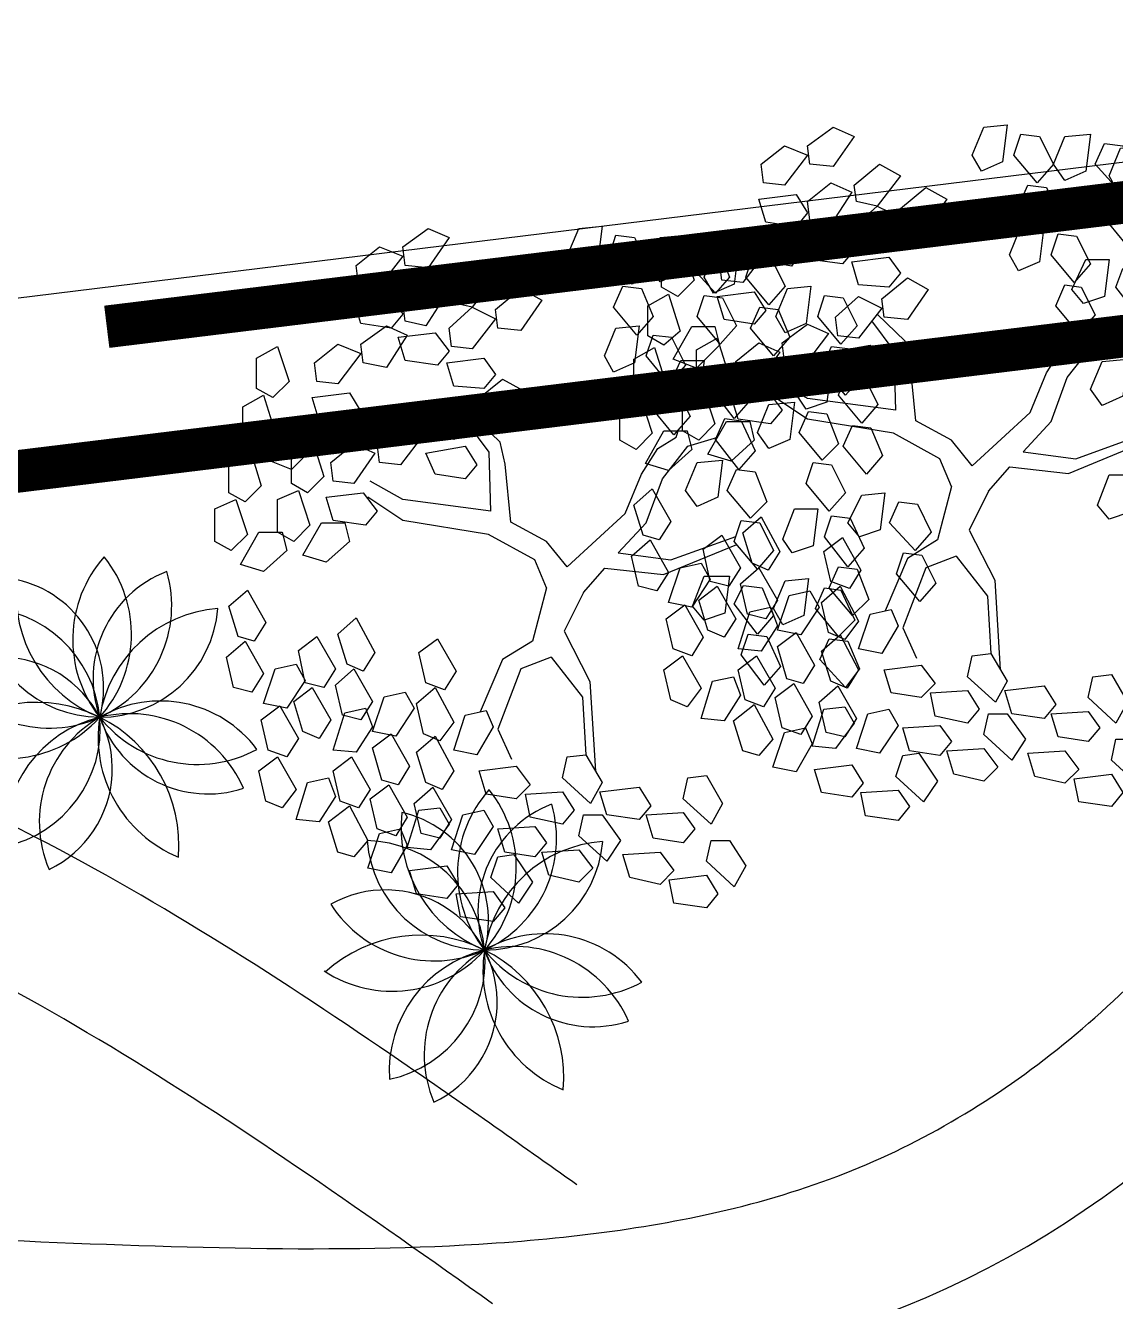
# Model space of a CAD drawing. Extents: x -809667 to 586099, y 3084146 to 3634412.
# Drawn here: x 381268.15 to 381272.64, y 3087139.34 to 3087144.59 of the extents above; entities that cross this region are included whole.
import ezdxf

# ---------------------------------------------------------------- set-up
doc = ezdxf.new("R2010")
doc.units = 0
doc.header["$LTSCALE"] = 0.5
for name, color, linetype in [('WIRE-照明', 1, 'CONTINUOUS'), ('WIRE-通讯', 4, 'CONTINUOUS'), ('乔木', 84, 'CONTINUOUS'), ('文字', 7, 'CONTINUOUS'), ('树', 3, 'CONTINUOUS')]:
    doc.layers.add(name, color=color, linetype=linetype)

# ---------------------------------------------------------------- blocks, each defined once
blk = doc.blocks.new('幌伞枫')
at = {"layer": '乔木', "color": 0}
for p, q in [((-530.7, 995.3), (-449.9, 1054)), ((-449.9, 1054), (-383.9, 1024.6)), ((-9.5, 965.9), (27.2, 1054)), ((27.2, 1054), (100.6, 1061.3)), ((100.6, 1061.3), (85.9, 943.9)), ((-383.9, 1024.6), (-449.9, 929.2)), ((122.6, 965.9), (144.7, 1032)), ((144.7, 1032), (203.4, 1024.6)), ((203.4, 1024.6), (247.4, 936.5)), ((247.4, 936.5), (284.1, 1024.6)), ((284.1, 1024.6), (364.9, 1032)), ((364.9, 1032), (350.2, 914.5)), ((-677.5, 936.5), (-604.1, 995.3)), ((-604.1, 995.3), (-530.7, 965.9)), ((-523.3, 936.5), (-530.7, 995.3)), ((379.5, 936.5), (408.9, 1002.6)), ((408.9, 1002.6), (467.6, 995.3)), ((423.6, 899.8), (460.3, 987.9)), ((460.3, 987.9), (533.7, 995.3)), ((467.6, 995.3), (504.3, 899.8)), ((533.7, 995.3), (519, 877.8)), ((-670.1, 877.8), (-677.5, 936.5)), ((-530.7, 965.9), (-604.1, 870.5)), ((-449.9, 929.2), (-523.3, 936.5)), ((-383.9, 870.5), (-303.1, 936.5)), ((-303.1, 936.5), (-237, 899.8)), ((19.9, 914.5), (-9.5, 965.9)), ((85.9, 943.9), (19.9, 914.5)), ((196, 877.8), (122.6, 965.9)), ((247.4, 936.5), (196, 877.8)), ((284.1, 885.2), (247.4, 936.5)), ((460.3, 848.5), (379.5, 936.5)), ((555.7, 899.8), (577.7, 965.9)), ((577.7, 965.9), (636.5, 958.6)), ((636.5, 958.6), (680.5, 870.5)), ((-237, 899.8), (-310.4, 804.4)), ((350.2, 914.5), (284.1, 885.2)), ((453, 848.5), (423.6, 899.8)), ((504.3, 899.8), (460.3, 848.5)), ((629.1, 811.8), (555.7, 899.8)), ((-604.1, 870.5), (-670.1, 877.8)), ((-530.7, 819.1), (-457.3, 877.8)), ((-457.3, 877.8), (-391.2, 848.5)), ((-391.2, 848.5), (-457.3, 745.7)), ((-376.5, 819.1), (-383.9, 870.5)), ((-237, 797.1), (-156.3, 863.1)), ((-156.3, 863.1), (-90.2, 826.4)), ((137.3, 804.4), (166.7, 870.5)), ((166.7, 870.5), (225.4, 863.1)), ((225.4, 863.1), (262.1, 775.1)), ((519, 877.8), (453, 848.5)), ((680.5, 870.5), (629.1, 811.8)), ((651.1, 775.1), (687.8, 863.1)), ((687.8, 863.1), (761.3, 870.5)), ((761.3, 870.5), (746.6, 753)), ((-684.8, 826.4), (-567.4, 841.1)), ((-662.8, 753), (-684.8, 826.4)), ((-567.4, 841.1), (-530.7, 782.4)), ((-523.3, 760.4), (-530.7, 819.1)), ((-310.4, 804.4), (-376.5, 819.1)), ((-90.2, 826.4), (-156.3, 731)), ((401.6, 775.1), (423.6, 841.1)), ((423.6, 841.1), (482.3, 833.8)), ((482.3, 833.8), (526.4, 745.7)), ((783.3, 775.1), (805.3, 841.1)), ((805.3, 841.1), (864, 833.8)), ((864, 833.8), (908.1, 745.7)), ((-530.7, 782.4), (-567.4, 738.4)), ((-383.9, 738.4), (-310.4, 804.4)), ((-310.4, 804.4), (-237, 767.7)), ((-237, 767.7), (-310.4, 672.3)), ((-229.7, 738.4), (-237, 797.1)), ((210.7, 716.3), (137.3, 804.4)), ((262.1, 775.1), (210.7, 716.3)), ((475, 687), (401.6, 775.1)), ((570.4, 738.4), (599.8, 804.4)), ((599.8, 804.4), (658.5, 797.1)), ((680.5, 723.7), (651.1, 775.1)), ((658.5, 797.1), (695.2, 709)), ((856.7, 687), (783.3, 775.1)), ((-567.4, 738.4), (-662.8, 753)), ((-662.8, 687), (-582, 745.7)), ((-582, 745.7), (-516, 716.3)), ((-457.3, 745.7), (-523.3, 760.4)), ((-376.5, 679.6), (-383.9, 738.4)), ((-156.3, 731), (-229.7, 738.4)), ((108, 650.3), (144.7, 738.4)), ((144.7, 738.4), (218.1, 745.7)), ((218.1, 745.7), (203.4, 628.2)), ((526.4, 745.7), (475, 687)), ((643.8, 650.3), (570.4, 738.4)), ((746.6, 753), (680.5, 723.7)), ((908.1, 745.7), (856.7, 687)), ((-809.6, 628.2), (-736.2, 687)), ((-736.2, 687), (-662.8, 657.6)), ((-655.4, 628.2), (-662.8, 687)), ((-516, 716.3), (-582, 613.6)), ((-545.3, 709), (-427.9, 723.7)), ((-523.3, 635.6), (-545.3, 709)), ((-427.9, 723.7), (-383.9, 665)), ((240.1, 650.3), (262.1, 716.3)), ((262.1, 716.3), (320.8, 709)), ((320.8, 709), (364.9, 620.9)), ((695.2, 709), (643.8, 650.3)), ((-993.1, 642.9), (-927, 679.6)), ((-927, 679.6), (-890.3, 569.5)), ((-662.8, 657.6), (-736.2, 562.2)), ((-383.9, 665), (-420.6, 620.9)), ((-310.4, 672.3), (-376.5, 679.6)), ((137.3, 598.9), (108, 650.3)), ((313.5, 562.2), (240.1, 650.3)), ((798, 613.6), (827.3, 679.6)), ((827.3, 679.6), (886, 672.3)), ((886, 672.3), (922.7, 584.2)), ((-993.1, 547.5), (-993.1, 642.9)), ((-802.3, 569.5), (-809.6, 628.2)), ((-582, 613.6), (-655.4, 628.2)), ((-420.6, 620.9), (-523.3, 635.6)), ((-391.2, 628.2), (-273.7, 642.9)), ((-369.2, 554.8), (-391.2, 628.2)), ((-273.7, 642.9), (-237, 591.5)), ((203.4, 628.2), (137.3, 598.9)), ((306.1, 540.2), (350.2, 635.6)), ((364.9, 620.9), (313.5, 562.2)), ((350.2, 635.6), (423.6, 635.6)), ((423.6, 635.6), (408.9, 518.1)), ((445.6, 547.5), (467.6, 606.2)), ((467.6, 606.2), (526.4, 598.9)), ((717.2, 525.5), (753.9, 613.6)), ((753.9, 613.6), (827.3, 620.9)), ((871.4, 525.5), (798, 613.6)), ((827.3, 620.9), (812.6, 503.5)), ((-890.3, 569.5), (-941.7, 518.1)), ((-736.2, 562.2), (-802.3, 569.5)), ((-295.8, 510.8), (-215, 576.9)), ((-237, 591.5), (-273.7, 547.5)), ((-215, 576.9), (-149, 540.2)), ((526.4, 598.9), (570.4, 510.8)), ((849.3, 525.5), (871.4, 591.5)), ((871.4, 591.5), (930.1, 584.2)), ((922.7, 584.2), (871.4, 525.5)), ((930.1, 584.2), (974.1, 496.1)), ((-1037.1, 488.8), (-971.1, 525.5)), ((-941.7, 518.1), (-993.1, 547.5)), ((-971.1, 525.5), (-934.4, 408)), ((-816.9, 518.1), (-699.5, 532.8)), ((-699.5, 532.8), (-662.8, 474.1)), ((-273.7, 547.5), (-369.2, 554.8)), ((-149, 540.2), (-215, 444.7)), ((254.8, 488.8), (284.1, 554.8)), ((284.1, 554.8), (335.5, 547.5)), ((342.8, 496.1), (306.1, 540.2)), ((335.5, 547.5), (379.5, 459.4)), ((519, 452.1), (445.6, 547.5)), ((746.6, 481.4), (717.2, 525.5)), ((922.7, 437.4), (849.3, 525.5)), ((-1037.1, 393.4), (-1037.1, 488.8)), ((-794.9, 444.7), (-816.9, 518.1)), ((-442.6, 452.1), (-369.2, 518.1)), ((-369.2, 518.1), (-295.8, 481.4)), ((-288.4, 452.1), (-295.8, 510.8)), ((328.2, 400.7), (254.8, 488.8)), ((408.9, 518.1), (342.8, 496.1)), ((570.4, 510.8), (519, 452.1)), ((592.4, 408), (629.1, 496.1)), ((629.1, 496.1), (709.9, 503.5)), ((709.9, 503.5), (695.2, 386)), ((812.6, 503.5), (746.6, 481.4)), ((974.1, 496.1), (922.7, 437.4)), ((-699.5, 430.1), (-794.9, 444.7)), ((-662.8, 474.1), (-699.5, 430.1)), ((-435.2, 393.4), (-442.6, 452.1)), ((-295.8, 481.4), (-369.2, 386)), ((-221.9, 376.9), (-310.5, 462.2)), ((-215, 444.7), (-288.4, 452.1)), ((379.5, 459.4), (328.2, 400.7)), ((460.3, 386), (489.7, 452.1)), ((489.7, 452.1), (541, 444.7)), ((541, 444.7), (585.1, 349.3)), ((724.5, 408), (753.9, 474.1)), ((753.9, 474.1), (812.6, 466.8)), ((812.6, 466.8), (849.3, 371.3)), ((-934.4, 408), (-985.8, 364)), ((-956.4, 320), (-897.7, 422.7)), ((-897.7, 422.7), (-824.3, 422.7)), ((-824.3, 422.7), (-809.6, 364)), ((-611.4, 371.3), (-530.7, 430.1)), ((-530.7, 430.1), (-464.6, 400.7)), ((-256.9, 345.9), (-327.2, 440.6)), ((335.5, 393.4), (344, 418.8)), ((629.1, 356.7), (592.4, 408)), ((798, 320), (724.5, 408)), ((864, 364), (893.4, 430.1)), ((893.4, 430.1), (952.1, 422.7)), ((952.1, 422.7), (988.8, 334.6)), ((-985.8, 364), (-1037.1, 393.4)), ((-883, 349.3), (-816.9, 386)), ((-809.6, 364), (-883, 290.6)), ((-816.9, 386), (-780.2, 268.6)), ((-758.2, 312.6), (-684.8, 371.3)), ((-684.8, 371.3), (-618.7, 342)), ((-604.1, 312.6), (-611.4, 371.3)), ((-464.6, 400.7), (-538, 305.3)), ((-457.3, 342), (-332.5, 364)), ((-369.2, 386), (-435.2, 393.4)), ((-332.5, 364), (-295.8, 305.3)), ((-206.4, 307), (-221.9, 376.9)), ((276.8, 356.7), (335.5, 393.4)), ((291.5, 261.2), (372.2, 364)), ((372.2, 364), (467.6, 393.4)), ((533.7, 290.6), (460.3, 386)), ((695.2, 386), (629.1, 356.7)), ((849.3, 371.3), (798, 320)), ((937.4, 275.9), (864, 364)), ((-1081.2, 320), (-1015.1, 356.7)), ((-1015.1, 356.7), (-978.4, 239.2)), ((-883, 246.5), (-883, 349.3)), ((-618.7, 342), (-684.8, 246.5)), ((-427.9, 275.9), (-457.3, 342)), ((-251.7, 158.5), (-256.9, 345.9)), ((225.4, 275.9), (276.8, 356.7)), ((585.1, 349.3), (533.7, 290.6)), ((988.8, 334.6), (937.4, 275.9)), ((-1081.2, 217.2), (-1081.2, 320)), ((-883, 290.6), (-956.4, 320)), ((-750.9, 253.9), (-758.2, 312.6)), ((-538, 305.3), (-604.1, 312.6)), ((-295.8, 305.3), (-332.5, 261.2)), ((-188.4, 124.2), (-206.4, 307)), ((364.9, 224.5), (401.6, 312.6)), ((401.6, 312.6), (482.3, 320)), ((482.3, 320), (467.6, 202.5)), ((497, 224.5), (526.4, 290.6)), ((526.4, 290.6), (585.1, 283.3)), ((585.1, 283.3), (621.8, 187.8)), ((746.6, 246.5), (768.6, 312.6)), ((768.6, 312.6), (827.3, 305.3)), ((827.3, 305.3), (871.4, 217.2)), ((-831.6, 217.2), (-883, 246.5)), ((-780.2, 268.6), (-831.6, 217.2)), ((-684.8, 246.5), (-750.9, 253.9)), ((-530.7, 195.2), (-633.4, 253.9)), ((-332.5, 261.2), (-427.9, 275.9)), ((174, 151.1), (225.4, 275.9)), ((240.1, 121.8), (291.5, 261.2)), ((820, 158.5), (746.6, 246.5)), ((-1029.8, 187.8), (-1081.2, 217.2)), ((-978.4, 239.2), (-1029.8, 187.8)), ((-927, 195.2), (-861, 224.5)), ((-861, 224.5), (-824.3, 114.4)), ((-772.9, 202.5), (-655.4, 217.2)), ((-750.9, 129.1), (-772.9, 202.5)), ((-655.4, 217.2), (-611.4, 158.5)), ((-530.7, 129.1), (-640.8, 202.5)), ((401.6, 173.1), (364.9, 224.5)), ((467.6, 202.5), (401.6, 173.1)), ((570.4, 136.4), (497, 224.5)), ((871.4, 217.2), (820, 158.5)), ((878.7, 121.8), (922.7, 209.8)), ((922.7, 209.8), (996.1, 217.2)), ((996.1, 217.2), (981.5, 99.7)), ((-1125.2, 165.8), (-1059.2, 195.2)), ((-1125.2, 63), (-1125.2, 165.8)), ((-1059.2, 195.2), (-1022.5, 85.1)), ((-927, 92.4), (-927, 195.2)), ((-251.7, 158.5), (-530.7, 195.2)), ((621.8, 187.8), (570.4, 136.4)), ((673.2, 70.4), (709.9, 165.8)), ((709.9, 165.8), (783.3, 165.8)), ((783.3, 165.8), (768.6, 48.4)), ((1010.8, 121.8), (1040.2, 187.8)), ((1040.2, 187.8), (1098.9, 180.5)), ((1098.9, 180.5), (1143, 92.4)), ((-846.3, 19), (-787.6, 121.8)), ((-787.6, 121.8), (-714.2, 121.8)), ((-648.1, 114.4), (-750.9, 129.1)), ((-714.2, 121.8), (-699.5, 63)), ((-611.4, 158.5), (-648.1, 114.4)), ((-259.1, 85.1), (-530.7, 129.1)), ((-75.6, 63), (-188.4, 124.2)), ((-9.5, -17.7), (174, 151.1)), ((152, 26.3), (240.1, 121.8)), ((519, 63), (541, 129.1)), ((541, 129.1), (599.8, 121.8)), ((599.8, 121.8), (643.8, 33.7)), ((805.3, 77.7), (827.3, 143.8)), ((827.3, 143.8), (886, 136.4)), ((915.4, 77.7), (878.7, 121.8)), ((886, 136.4), (930.1, 41)), ((1091.6, 33.7), (1010.8, 121.8)), ((-1022.5, 85.1), (-1073.9, 33.7)), ((-1044.5, -10.4), (-985.8, 92.4)), ((-985.8, 92.4), (-912.4, 92.4)), ((-875.7, 63), (-927, 92.4)), ((-912.4, 92.4), (-897.7, 33.7)), ((-824.3, 114.4), (-875.7, 63)), ((-112.3, 4.3), (-259.1, 85.1)), ((981.5, 99.7), (915.4, 77.7)), ((1143, 92.4), (1091.6, 33.7)), ((-1073.9, 33.7), (-1125.2, 63)), ((-699.5, 63), (-772.9, -3)), ((-9.5, -17.7), (-75.6, 63)), ((294.8, -42.4), (527, 53.4)), ((318.1, 4.2), (524.2, 78.5)), ((592.4, -25), (519, 63)), ((702.5, 26.3), (673.2, 70.4)), ((768.6, 48.4), (702.5, 26.3)), ((878.7, -17.7), (805.3, 77.7)), ((930.1, 41), (878.7, -17.7)), ((-897.7, 33.7), (-971.1, -32.4)), ((-772.9, -3), (-846.3, 19)), ((-75.6, -83.8), (-112.3, 4.3)), ((152, 26.3), (318.1, 4.2)), ((643.8, 33.7), (592.4, -25)), ((1032.8, -39.7), (1054.9, 26.3)), ((1054.9, 26.3), (1113.6, 19)), ((1113.6, 19), (1157.6, -69.1)), ((-971.1, -32.4), (-1044.5, -10.4)), ((-9.5, -17.7), (-9.5, -17.7)), ((-9.5, -17.7), (-9.5, -17.7)), ((-9.5, -17.7), (-9.5, -17.7)), ((-9.5, -17.7), (-9.5, -17.7)), ((-9.5, -17.7), (-9.5, -17.7)), ((-9.5, -17.7), (-9.5, -17.7)), ((-9.5, -17.7), (-9.5, -17.7)), ((-9.5, -17.7), (-9.5, -17.7)), ((-9.5, -17.7), (-9.5, -17.7)), ((-9.5, -17.7), (-9.5, -17.7)), ((-9.5, -17.7), (-9.5, -17.7)), ((-9.5, -17.7), (-9.5, -17.7)), ((-9.5, -17.7), (-9.5, -17.7)), ((-9.5, -17.7), (-9.5, -17.7)), ((-9.5, -17.7), (-9.5, -17.7)), ((-9.5, -17.7), (-9.5, -17.7)), ((-9.5, -17.7), (-9.5, -17.7)), ((-9.5, -17.7), (-9.5, -17.7)), ((-9.5, -17.7), (-9.5, -17.7)), ((-9.5, -17.7), (-9.5, -17.7)), ((-9.5, -17.7), (-9.5, -17.7)), ((-9.5, -17.7), (-9.5, -17.7)), ((-9.5, -17.7), (-9.5, -17.7)), ((-9.5, -17.7), (-9.5, -17.7)), ((-9.5, -17.7), (-9.5, -17.7)), ((-9.5, -17.7), (-9.5, -17.7)), ((-9.5, -17.7), (-9.5, -17.7)), ((-9.5, -17.7), (-9.5, -17.7)), ((-9.5, -17.7), (-9.5, -17.7)), ((-9.5, -17.7), (-9.5, -17.7)), ((-9.5, -17.7), (-9.5, -17.7)), ((-9.5, -17.7), (-9.5, -17.7)), ((-9.5, -17.7), (-9.5, -17.7)), ((-9.5, -17.7), (-9.5, -17.7)), ((-9.5, -17.7), (-9.5, -17.7)), ((-9.5, -17.7), (-9.5, -17.7)), ((-9.5, -17.7), (-9.5, -17.7)), ((-9.5, -17.7), (-9.5, -17.7)), ((-9.5, -17.7), (-9.5, -17.7)), ((-9.5, -17.7), (-9.5, -17.7)), ((41.9, -98.5), (109.5, -21.8)), ((109.5, -21.8), (294.8, -42.4)), ((820, -83.8), (849.3, -17.7)), ((849.3, -17.7), (908.1, -25)), ((908.1, -25), (944.8, -120.5)), ((1106.3, -127.8), (1032.8, -39.7)), ((386.9, -142.5), (423.6, -47.1)), ((423.6, -47.1), (504.3, -47.1)), ((504.3, -47.1), (489.7, -164.5)), ((519, -135.2), (548.4, -76.4)), ((548.4, -76.4), (607.1, -83.8)), ((643.8, -149.8), (680.5, -61.7)), ((680.5, -61.7), (753.9, -54.4)), ((753.9, -54.4), (739.2, -171.9)), ((1157.6, -69.1), (1106.3, -127.8)), ((-1081.2, -142.5), (-1022.5, -91.1)), ((-1022.5, -91.1), (-963.7, -193.9)), ((-75.6, -83.8), (-119.6, -252.6)), ((41.9, -98.5), (-19.6, -221.3)), ((607.1, -83.8), (643.8, -171.9)), ((775.9, -149.8), (805.3, -83.8)), ((805.3, -83.8), (856.7, -91.1)), ((893.4, -171.9), (820, -83.8)), ((856.7, -91.1), (900.7, -186.5)), ((944.8, -120.5), (893.4, -171.9)), ((-1051.8, -237.9), (-1081.2, -142.5)), ((423.6, -186.5), (386.9, -142.5)), ((592.4, -230.6), (519, -135.2)), ((673.2, -201.2), (643.8, -149.8)), ((849.3, -237.9), (775.9, -149.8)), ((-963.7, -193.9), (-1000.4, -252.6)), ((-736.2, -230.6), (-677.5, -179.2)), ((-677.5, -179.2), (-618.7, -289.3)), ((489.7, -164.5), (423.6, -186.5)), ((643.8, -171.9), (592.4, -230.6)), ((739.2, -171.9), (673.2, -201.2)), ((900.7, -186.5), (849.3, -237.9)), ((-1000.4, -252.6), (-1051.8, -237.9)), ((-861, -282), (-802.3, -237.9)), ((-802.3, -237.9), (-743.5, -340.7)), ((-706.8, -326), (-736.2, -230.6)), ((-19.6, -221.3), (61.7, -380.2)), ((541, -296.6), (563.1, -230.6)), ((563.1, -230.6), (621.8, -237.9)), ((621.8, -237.9), (665.8, -333.3)), ((-1088.5, -304), (-1029.8, -252.6)), ((-1029.8, -252.6), (-971.1, -355.4)), ((-839, -384.7), (-861, -282)), ((-479.3, -289.3), (-420.6, -245.3)), ((-420.6, -245.3), (-361.8, -348)), ((-119.6, -252.6), (-215, -311.3)), ((790.6, -311.3), (820, -245.3)), ((820, -245.3), (878.7, -252.6)), ((878.7, -252.6), (915.4, -340.7)), ((-1066.5, -399.4), (-1088.5, -304)), ((-618.7, -289.3), (-655.4, -348)), ((-457.3, -384.7), (-479.3, -289.3)), ((-215, -311.3), (-285.1, -477)), ((-60.9, -304), (-156.3, -340.7)), ((-60.9, -304), (38.4, -430.7)), ((614.4, -392.1), (541, -296.6)), ((871.4, -399.4), (790.6, -311.3)), ((-971.1, -355.4), (-1007.8, -414.1)), ((-971.1, -450.8), (-934.4, -340.7)), ((-934.4, -340.7), (-868.3, -326)), ((-868.3, -326), (-839, -377.4)), ((-743.5, -340.7), (-780.2, -399.4)), ((-743.5, -392.1), (-684.8, -340.7)), ((-655.4, -348), (-706.8, -326)), ((-684.8, -340.7), (-626.1, -443.5)), ((-361.8, -348), (-398.5, -406.7)), ((-156.3, -340.7), (-229.7, -531.5)), ((665.8, -333.3), (614.4, -392.1)), ((915.4, -340.7), (871.4, -399.4)), ((-1007.8, -414.1), (-1066.5, -399.4)), ((-839, -377.4), (-897.7, -465.5)), ((-875.7, -443.5), (-816.9, -399.4)), ((-780.2, -399.4), (-839, -384.7)), ((-816.9, -399.4), (-758.2, -502.2)), ((-721.5, -487.5), (-743.5, -392.1)), ((-486.6, -450.8), (-427.9, -399.4)), ((-398.5, -406.7), (-457.3, -384.7)), ((-427.9, -399.4), (-369.2, -509.5)), ((61.7, -380.2), (79.4, -664.1)), ((-846.3, -538.9), (-875.7, -443.5)), ((-626.1, -443.5), (-662.8, -502.2)), ((-626.1, -538.9), (-589.4, -428.8)), ((-589.4, -428.8), (-523.3, -414.1)), ((-523.3, -414.1), (-494, -465.5)), ((38.4, -430.7), (49.2, -612.3)), ((-978.4, -502.2), (-919.7, -458.1)), ((-897.7, -465.5), (-971.1, -450.8)), ((-919.7, -458.1), (-861, -560.9)), ((-750.9, -597.6), (-714.2, -480.2)), ((-714.2, -480.2), (-648.1, -465.5)), ((-648.1, -465.5), (-626.1, -524.2)), ((-494, -465.5), (-552.7, -553.6)), ((-464.6, -546.2), (-486.6, -450.8)), ((-332.5, -487.5), (-266.4, -472.8)), ((-266.4, -472.8), (-244.4, -524.2)), ((-956.4, -597.6), (-978.4, -502.2)), ((-758.2, -502.2), (-794.9, -560.9)), ((-662.8, -502.2), (-721.5, -487.5)), ((-626.1, -524.2), (-677.5, -604.9)), ((-369.2, -509.5), (-413.2, -568.2)), ((-369.2, -597.6), (-332.5, -487.5)), ((-244.4, -524.2), (-295.8, -612.3)), ((-861, -560.9), (-897.7, -619.6)), ((-794.9, -560.9), (-846.3, -538.9)), ((-552.7, -553.6), (-626.1, -538.9)), ((-626.1, -590.3), (-567.4, -546.2)), ((-567.4, -546.2), (-508.6, -649)), ((-486.6, -604.9), (-427.9, -553.6)), ((-413.2, -568.2), (-464.6, -546.2)), ((-427.9, -553.6), (-369.2, -663.7)), ((-229.7, -531.5), (-185.7, -627)), ((-897.7, -619.6), (-956.4, -597.6)), ((-677.5, -604.9), (-750.9, -597.6)), ((-596.7, -693), (-626.1, -590.3)), ((-457.3, -700.4), (-486.6, -604.9)), ((-295.8, -612.3), (-369.2, -597.6)), ((-985.8, -663.7), (-927, -619.6)), ((-927, -619.6), (-868.3, -722.4)), ((-750.9, -663.7), (-692.2, -619.6)), ((-692.2, -619.6), (-633.4, -722.4)), ((-24.2, -685.7), (-9.5, -619.6)), ((-9.5, -619.6), (49.2, -612.3)), ((49.2, -612.3), (100.6, -700.4)), ((-963.7, -759.1), (-985.8, -663.7)), ((-831.6, -700.4), (-765.6, -685.7)), ((-765.6, -685.7), (-743.5, -744.4)), ((-728.9, -759.1), (-750.9, -663.7)), ((-508.6, -649), (-545.3, -707.7)), ((-369.2, -663.7), (-405.9, -722.4)), ((-288.4, -663.7), (-171, -649)), ((-266.4, -737.1), (-288.4, -663.7)), ((-171, -649), (-126.9, -707.7)), ((63.9, -766.4), (-24.2, -685.7)), ((357.5, -751.7), (372.2, -685.7)), ((372.2, -685.7), (430.9, -678.3)), ((430.9, -678.3), (482.3, -766.4)), ((-868.3, -722.4), (-912.4, -781.1)), ((-868.3, -817.8), (-831.6, -700.4)), ((-633.4, -722.4), (-670.1, -781.1)), ((-633.4, -751.7), (-574.7, -707.7)), ((-545.3, -707.7), (-596.7, -693)), ((-574.7, -707.7), (-516, -810.5)), ((-494, -766.4), (-435.2, -715)), ((-405.9, -722.4), (-457.3, -700.4)), ((-435.2, -715), (-376.5, -817.8)), ((-126.9, -707.7), (-171, -751.7)), ((100.6, -700.4), (63.9, -766.4)), ((93.3, -729.7), (218.1, -715)), ((218.1, -715), (254.8, -773.8)), ((-912.4, -781.1), (-963.7, -759.1)), ((-743.5, -744.4), (-794.9, -825.2)), ((-670.1, -781.1), (-728.9, -759.1)), ((-611.4, -847.2), (-633.4, -751.7)), ((-471.9, -861.9), (-494, -766.4)), ((-171, -751.7), (-266.4, -737.1)), ((-141.6, -737.1), (-24.2, -729.7)), ((-126.9, -810.5), (-141.6, -737.1)), ((-24.2, -729.7), (12.5, -788.5)), ((115.3, -803.1), (93.3, -729.7)), ((445.6, -832.5), (357.5, -751.7)), ((482.3, -766.4), (445.6, -832.5)), ((-765.6, -825.2), (-699.5, -773.8)), ((-699.5, -773.8), (-640.8, -883.9)), ((-516, -905.9), (-479.3, -788.5)), ((-479.3, -788.5), (-413.2, -781.1)), ((-413.2, -781.1), (-383.9, -832.5)), ((-376.5, -913.2), (-339.8, -803.1)), ((-339.8, -803.1), (-273.7, -788.5)), ((-273.7, -788.5), (-244.4, -839.8)), ((12.5, -788.5), (-24.2, -832.5)), ((27.2, -869.2), (41.9, -803.1)), ((41.9, -803.1), (100.6, -803.1)), ((100.6, -803.1), (159.3, -883.9)), ((218.1, -817.8), (115.3, -803.1)), ((254.8, -773.8), (218.1, -817.8)), ((240.1, -803.1), (357.5, -795.8)), ((262.1, -876.5), (240.1, -803.1)), ((357.5, -795.8), (394.2, -847.2)), ((-794.9, -825.2), (-868.3, -817.8)), ((-736.2, -920.6), (-765.6, -825.2)), ((-552.7, -869.2), (-611.4, -847.2)), ((-604.1, -861.9), (-538, -847.2)), ((-516, -810.5), (-552.7, -869.2)), ((-538, -847.2), (-516, -898.6)), ((-383.9, -832.5), (-442.6, -913.2)), ((-376.5, -817.8), (-413.2, -876.5)), ((-244.4, -839.8), (-303.1, -927.9)), ((-229.7, -847.2), (-112.3, -839.8)), ((-207.7, -920.6), (-229.7, -847.2)), ((-24.2, -832.5), (-126.9, -810.5)), ((-112.3, -839.8), (-75.6, -891.2)), ((394.2, -847.2), (357.5, -891.2)), ((-640.8, -883.9), (-684.8, -935.3)), ((-640.8, -972), (-604.1, -861.9)), ((-413.2, -876.5), (-471.9, -861.9)), ((115.3, -949.9), (27.2, -869.2)), ((159.3, -883.9), (115.3, -949.9)), ((357.5, -891.2), (262.1, -876.5)), ((430.9, -949.9), (445.6, -883.9)), ((445.6, -883.9), (504.3, -883.9)), ((504.3, -883.9), (555.7, -964.6)), ((-684.8, -935.3), (-736.2, -920.6)), ((-516, -898.6), (-567.4, -986.6)), ((-442.6, -913.2), (-516, -905.9)), ((-303.1, -927.9), (-376.5, -913.2)), ((-229.7, -935.3), (-178.3, -927.9)), ((-112.3, -935.3), (-207.7, -920.6)), ((-178.3, -927.9), (-119.6, -1016)), ((-75.6, -891.2), (-112.3, -935.3)), ((-90.2, -920.6), (27.2, -913.2)), ((-68.2, -994), (-90.2, -920.6)), ((27.2, -913.2), (71.3, -972)), ((166.7, -927.9), (284.1, -920.6)), ((188.7, -1001.3), (166.7, -927.9)), ((284.1, -920.6), (328.2, -979.3)), ((-508.6, -979.3), (-391.2, -964.6)), ((-391.2, -964.6), (-354.5, -1023.3)), ((-251.7, -1001.3), (-229.7, -935.3)), ((519, -1030.7), (430.9, -949.9)), ((555.7, -964.6), (519, -1030.7)), ((-567.4, -986.6), (-640.8, -972)), ((-486.6, -1052.7), (-508.6, -979.3)), ((-163.6, -1082.1), (-251.7, -1001.3)), ((27.2, -1016), (-68.2, -994)), ((71.3, -972), (27.2, -1016)), ((284.1, -1023.3), (188.7, -1001.3)), ((328.2, -979.3), (284.1, -1023.3)), ((313.5, -1008.7), (430.9, -994)), ((328.2, -1082.1), (313.5, -1008.7)), ((430.9, -994), (467.6, -1052.7)), ((-354.5, -1023.3), (-391.2, -1067.4)), ((-361.8, -1052.7), (-244.4, -1045.4)), ((-244.4, -1045.4), (-207.7, -1096.7)), ((-119.6, -1016), (-163.6, -1082.1)), ((-391.2, -1067.4), (-486.6, -1052.7)), ((-347.2, -1126.1), (-361.8, -1052.7)), ((430.9, -1096.7), (328.2, -1082.1)), ((467.6, -1052.7), (430.9, -1096.7)), ((-244.4, -1140.8), (-347.2, -1126.1)), ((-207.7, -1096.7), (-244.4, -1140.8))]:
    blk.add_line(p, q, dxfattribs=at)
blk = doc.blocks.new('A$C46A015EA')
at = {"layer": '树', "color": 0, "linetype": 'Continuous'}
for centre, radius, start, end in [((1.328, 4.096), 1.969, 227.5644, 31.3305), ((0.798, 3.475), 1.995, 251.8163, 53.749), ((3.771, 4.188), 2.005, 153.4396, 313.5861), ((4.101, 3.626), 1.85, 126.1691, 303.0486), ((2.09, 4.411), 1.899, 199.3601, 10.491), ((4.644, 2.796), 2.077, 109.3184, 262.8778), ((0.796, 2.582), 1.783, 359.791, 92.4715), ((2.814, 4.682), 2.119, 188.6399, 263.6226), ((0.762, 1.899), 1.939, 297.0245, 103.8489), ((1.257, 1.36), 1.796, 310.7789, 134.4149), ((3.957, 1.204), 1.944, 51.9802, 218.2571), ((3.546, 0.815), 2.009, 38.8778, 198.6816), ((2.13, 0.326), 2.294, 10.2667, 147.1518)]:
    blk.add_arc(centre, radius, start, end, dxfattribs=at)
blk = doc.blocks.new('123123')
at = {"layer": '文字', "color": 8, "flags": 128}
blk.add_lwpolyline([(382025.8523, 3087204.5476), (381992.3398, 3087196.7144, -0.026829), (381991.0729, 3087196.4891), (381952.3593, 3087191.7296)], format="xyb", dxfattribs=at)
at = {"layer": '文字', "color": 8}
for points, knots in [([(381972.1185, 3087187.1866), (381974.0567, 3087186.9447), (381977.4388, 3087186.5227), (381980.5281, 3087192.8877), (381989.2828, 3087189.4819), (381991.7354, 3087194.4043), (381992.6288, 3087196.782)], [0, 0, 0, 0, 5.241038, 9.145639, 17.995635, 24.640422, 24.640422, 24.640422, 24.640422]), ([(381972.1928, 3087187.782), (381972.4923, 3087187.7446), (381972.7891, 3087187.7076), (381973.6645, 3087187.6106), (381974.2281, 3087187.5652), (381975.1481, 3087187.5734), (381975.5215, 3087187.6063), (381976.2053, 3087187.7502), (381976.5138, 3087187.8614), (381976.9522, 3087188.1158), (381977.103, 3087188.228), (381977.4106, 3087188.5063), (381977.5641, 3087188.6693), (381978.0217, 3087189.1996), (381978.3261, 3087189.6117), (381978.8685, 3087190.2572), (381979.085, 3087190.4964), (381979.5201, 3087190.8913), (381979.7331, 3087191.0541), (381980.1784, 3087191.3266), (381980.4108, 3087191.4392), (381981.3403, 3087191.8003), (381982.0785, 3087191.9029), (381983.5682, 3087191.9695), (381984.3231, 3087191.9326), (381985.7854, 3087191.8674), (381986.493, 3087191.8393), (381987.5098, 3087191.9013), (381987.8636, 3087191.9479), (381988.547, 3087192.116), (381988.8619, 3087192.2476), (381989.4556, 3087192.6148), (381989.7312, 3087192.848), (381990.4879, 3087193.6645), (381990.9234, 3087194.375), (381991.5299, 3087195.6431), (381991.7319, 3087196.1246), (381991.9266, 3087196.6255)], [0, 0, 0, 0, 0.809904, 0.809904, 2.429711, 2.429711, 3.66837, 3.66837, 4.926642, 4.926642, 5.673722, 5.673722, 6.420801, 6.420801, 7.887995, 7.887995, 8.767827, 8.767827, 9.468061, 9.468061, 10.168296, 10.168296, 12.19742, 12.19742, 14.226544, 14.226544, 16.255668, 16.255668, 17.461197, 17.461197, 18.836307, 18.836307, 20.211417, 20.211417, 22.844117, 22.844117, 24.28999, 24.28999, 24.28999, 24.28999]), ([(381987.5339, 3087192.1225), (381987.2964, 3087192.2907), (381987.0565, 3087192.4605), (381986.3271, 3087192.9611), (381985.828, 3087193.283), (381984.9642, 3087193.7292), (381984.6125, 3087193.8833), (381983.8838, 3087194.1201), (381983.5139, 3087194.2008), (381982.1979, 3087194.3667), (381981.2411, 3087194.2694), (381979.343, 3087193.7922), (381978.3993, 3087193.4124), (381976.537, 3087192.494), (381975.6184, 3087191.9549), (381973.9667, 3087190.9164), (381973.2302, 3087190.4241), (381972.5102, 3087189.9593)], [0, 0, 0, 0, 0.838582, 0.838582, 2.515746, 2.515746, 3.607863, 3.607863, 4.699979, 4.699979, 7.466248, 7.466248, 10.232516, 10.232516, 12.998785, 12.998785, 15.338185, 15.338185, 15.338185, 15.338185]), ([(381987.1872, 3087191.6328), (381986.176, 3087192.3488), (381982.4072, 3087195.0171), (381977.2038, 3087192.3435), (381973.5626, 3087189.9262), (381972.9793, 3087189.5479)], [0, 0, 0, 0, 3.569995, 13.305729, 15.183835, 15.183835, 15.183835, 15.183835])]:
    blk.add_open_spline(points, degree=3, knots=knots, dxfattribs=at)
at = {"layer": '文字', "color": 8, "xscale": 0.0013, "yscale": 0.0013, "zscale": 0.0013}
for p in [(381989.1739, 3087195.105), (381987.507, 3087194.6886)]:
    blk.add_blockref('幌伞枫', p, dxfattribs=at)
at = {"layer": '文字', "color": 8, "xscale": 0.2560000000000001, "yscale": 0.2560000000000001, "zscale": 0.2560000000000001, "rotation": 344.8935626644683}
for p in [(381984.7609, 3087193.5822), (381986.345, 3087192.624)]:
    blk.add_blockref('A$C46A015EA', p, dxfattribs=at)

msp = doc.modelspace()

# ---------------------------------------------------------------- linework, layer by layer
at = {"layer": 'WIRE-照明', "linetype": 'Continuous', "const_width": 0.175}
msp.add_lwpolyline([(381250.605, 3087140.6157), (381274.6874, 3087143.561)], dxfattribs=at)
at = {"layer": 'WIRE-通讯', "linetype": 'Continuous', "const_width": 0.175}
msp.add_lwpolyline([(381268.4892, 3087143.3534), (381274.5623, 3087144.0961)], dxfattribs=at)

# ---------------------------------------------------------------- block references
at = {"layer": '文字'}
msp.add_blockref('123123', (-717.1099, -52.3003), dxfattribs=at)

doc.saveas('drawing.dxf')
